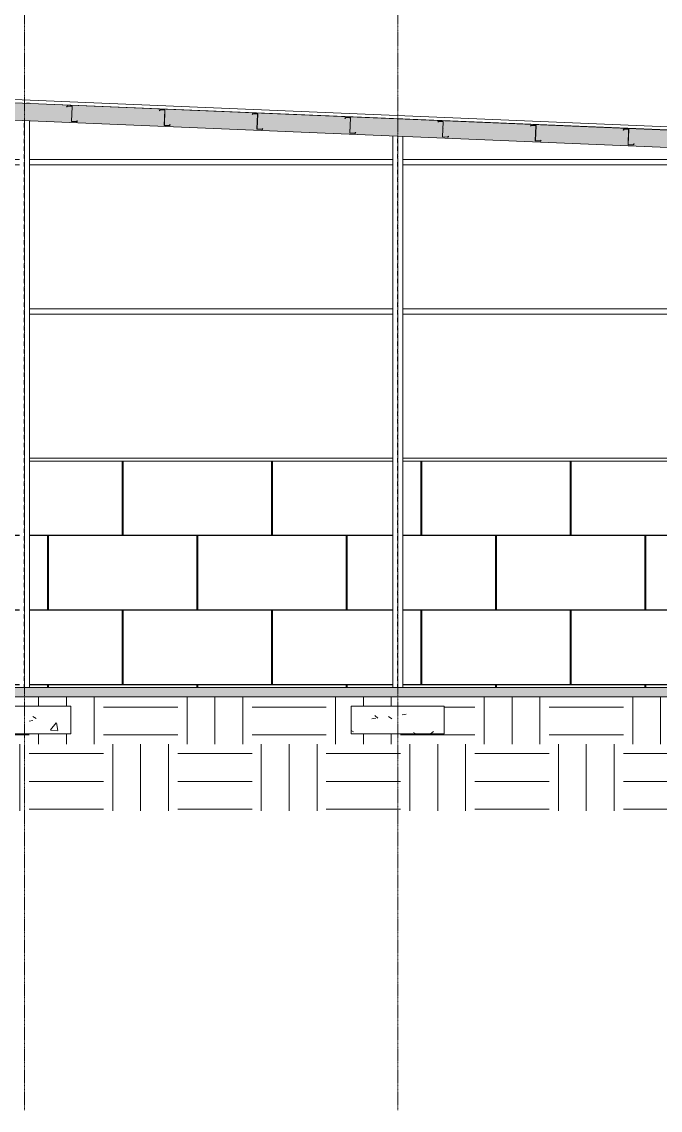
# Model space of a CAD drawing. Header units: inches. Extents: x -23565 to -21, y -324 to 853.
# Drawn here: x -11973 to -11560, y -273 to 430 of the extents above; entities that cross this region are included whole.
import ezdxf

# ---------------------------------------------------------------- set-up
doc = ezdxf.new("R2010")
doc.units = ezdxf.units.IN
doc.header["$MEASUREMENT"] = 0
doc.linetypes.add('Grid Line 1_2_', pattern=[0.875, 0.5, -0.125, 0.125, -0.125])
doc.linetypes.add('Hidden 1_8_', pattern=[0.1875, 0.125, -0.0625])
for name, color, linetype, lineweight in [('A-CLNG', 13, 'Continuous', 13), ('A-CLNG-PATT', 13, 'Continuous', 25), ('A-FLOR', 192, 'Continuous', 13), ('A-FLOR-LEVL', 51, 'Continuous', 9), ('A-FLOR-PATT', 8, 'Continuous', 25), ('A-ROOF', 132, 'Continuous', 13), ('A-WALL', 113, 'Continuous', 13), ('A-WALL-PATT', 111, 'Continuous', 25), ('C-TOPO', 7, 'Continuous', 13), ('S-BEAM', 12, 'Continuous', 13), ('S-COLS', 52, 'Continuous', 13), ('S-FNDN', 32, 'Continuous', 13), ('S-GRID', 1, 'Continuous', 9)]:
    doc.layers.add(name, color=color, linetype=linetype, lineweight=lineweight)
pattern_1 = [(50, (22063.86, 65.275), (55.0854, -4.8198), [5.76, -63.36]), (355, (22063.86, 65.275), (-10.6557, 57.7685), [4.608, -50.688]), (100.451, (22068.45, 64.874), (44.4295, 52.9487), [4.895, -53.848]), (46.184, (22063.86, 80.635), (81.9644, -12.712), [8.64, -95.04]), (96.636, (22070.69, 79.576), (71.7815, 74.8124), [7.343, -80.772]), (351.184, (22063.86, 80.635), (71.782, 74.8124), [6.912, -76.032]), (21, (22071.54, 76.795), (45.842, -30.9215), [5.76, -63.36]), (326, (22071.54, 76.795), (18.687, 55.6915), [4.608, -50.688]), (71.451, (22075.36, 74.22), (64.529, 24.77), [4.895, -53.848]), (37.5, (22063.858, 65.275), (0.9339, 25.5668), [2.534, -47.539, 2.534, -48.922, -50.88]), (37.5, (22063.858, 65.275), (0.9339, 25.5668), [-101.53, 2.534, -48.346]), (7.5, (22063.858, 65.275), (20.204, 30.2913), [2.534, -26.803, 2.534, -46.387, -19.392]), (7.5, (22063.858, 65.275), (20.204, 30.2913), [-78.259, 2.534, -16.858]), (327.5, (22046.732, 65.275), (40.9978, -1.7324), [2.534, -16.666, 2.534, -57.37, -79.488]), (327.5, (22046.732, 65.275), (40.9978, -1.7324), [-79.104, 2.534, -76.954]), (317.5, (22039.052, 65.275), (44.7889, 7.6878), [2.534, -22.426, 2.534, -37.248, -56.448]), (317.5, (22039.052, 65.275), (44.7889, 7.6878), [-64.742, 2.534, -53.914])]
pattern_2 = [(45, (22063.858, 65.275), (-19.007, 19.007), []), (45, (22063.858, 94.075), (-19.007, 19.007), [])]

# ---------------------------------------------------------------- blocks, each defined once
blk = doc.blocks.new('Struct_Xcel_Sports Complex_rvt-3-Building Section - North_South looking East _ Lounge')
at = {"layer": 'A-FLOR-PATT', "lineweight": 9}
h = blk.add_hatch(dxfattribs=at)
h.set_pattern_fill('FP_47', color=256, style=0, pattern_type=2)
h.set_pattern_definition(pattern_1)
h.paths.add_polyline_path([(22790.8, -6), (22790.8, 0), (21132.3, 0), (21132.3, -6), (22724.07, -6)], flags=0)
at = {"layer": 'S-FNDN', "lineweight": 9}
h = blk.add_hatch(dxfattribs=at)
h.set_pattern_fill('FP_47', color=8, style=0, pattern_type=2)
h.set_pattern_definition(pattern_1)
h.paths.add_polyline_path([(21596.3, -30), (21656.3, -30), (21656.3, -12), (21596.3, -12)], flags=0)
h = blk.add_hatch(dxfattribs=at)
h.set_pattern_fill('FP_47', color=8, style=0, pattern_type=2)
h.set_pattern_definition(pattern_1)
h.paths.add_polyline_path([(21837.55, -30), (21897.55, -30), (21897.55, -12), (21837.55, -12)], flags=0)
at = {"layer": 'A-FLOR', "color": 7}
for p, q in [((22790.8, 0), (21132.3, 0)), ((21132.3, -6), (22790.8, -6))]:
    blk.add_line(p, q, dxfattribs=at)
at = {"layer": 'S-FNDN', "color": 7}
for p, q in [((21656.3, -12), (21596.3, -12)), ((21656.3, -30), (21656.3, -12)), ((21897.55, -12), (21837.55, -12)), ((21837.55, -12), (21837.55, -30)), ((21897.55, -30), (21897.55, -12)), ((21596.3, -30), (21656.3, -30)), ((21837.55, -30), (21897.55, -30))]:
    blk.add_line(p, q, dxfattribs=at)
blk = doc.blocks.new('W-Wide Flange-Column - W12X26-1588815-Building Section - North_South looking East _ Lounge')
at = {"layer": 'S-COLS', "color": 8, "linetype": 'Hidden 1_8_', "lineweight": 9}
for p, q in [((21626.15, 0), (21626.15, 366.24)), ((21626.46, 366.23), (21626.46, 0))]:
    blk.add_line(p, q, dxfattribs=at)
blk = doc.blocks.new('W-Wide Flange-Column - W12X26-1588824-Building Section - North_South looking East _ Lounge')
at = {"layer": 'S-COLS', "color": 8, "linetype": 'Hidden 1_8_', "lineweight": 9}
for p, q in [((21867.4, 0), (21867.4, 356.19)), ((21867.71, 356.17), (21867.71, 0))]:
    blk.add_line(p, q, dxfattribs=at)
blk = doc.blocks.new('Girt_Z - 10_D-V90-Building Section - North_South looking East _ Lounge')
at = {"layer": 'S-BEAM', "lineweight": 9}
h = blk.add_hatch(dxfattribs=at)
h.set_pattern_fill('FP_42', color=8, style=0, pattern_type=2)
h.set_pattern_definition(pattern_2)
h.paths.add_polyline_path([(21660.06, 365.54), (21660.57, 366.09), (21660.49, 366.16), (21660.02, 365.65), (21656.88, 365.78), (21656.69, 365.68)], flags=0)
h.paths.add_polyline_path([(21656.69, 365.68), (21656.81, 365.86), (21657.21, 375.48), (21657.1, 375.48)], flags=0)
h.paths.add_polyline_path([(21653.67, 375.17), (21654.14, 375.68), (21657.03, 375.56), (21657.03, 375.67), (21654.09, 375.79), (21653.59, 375.24)], flags=0)
at = {"layer": 'S-BEAM', "color": 7}
for p, q in [((21654.09, 375.79), (21653.59, 375.24)), ((21653.59, 375.24), (21653.67, 375.17)), ((21653.67, 375.17), (21654.14, 375.68)), ((21657.03, 375.67), (21654.09, 375.79)), ((21654.14, 375.68), (21657.03, 375.56)), ((21657.1, 375.48), (21656.69, 365.68)), ((21656.81, 365.86), (21657.21, 375.48)), ((21660.02, 365.65), (21656.88, 365.78)), ((21660.49, 366.16), (21660.02, 365.65)), ((21660.06, 365.54), (21660.57, 366.09)), ((21660.57, 366.09), (21660.49, 366.16)), ((21656.69, 365.68), (21660.06, 365.54))]:
    blk.add_line(p, q, dxfattribs=at)
for centre, radius, start, end in [((21657.02, 375.48), 0.187, 357.61406, 87.61406), ((21657.02, 375.48), 0.0782, 357.61406, 85.49134), ((21656.89, 365.86), 0.0782, 177.61406, 264.57169)]:
    blk.add_arc(centre, radius, start, end, dxfattribs=at)
blk = doc.blocks.new('Girt_Z - 10_D-V91-Building Section - North_South looking East _ Lounge')
at = {"layer": 'S-BEAM', "lineweight": 9}
h = blk.add_hatch(dxfattribs=at)
h.set_pattern_fill('FP_42', color=8, style=0, pattern_type=2)
h.set_pattern_definition(pattern_2)
h.paths.add_polyline_path([(21720.01, 363.04), (21720.52, 363.59), (21720.43, 363.67), (21719.96, 363.15), (21716.83, 363.28), (21716.64, 363.18)], flags=0)
h.paths.add_polyline_path([(21716.64, 363.18), (21716.76, 363.36), (21717.16, 372.98), (21717.05, 372.98)], flags=0)
h.paths.add_polyline_path([(21713.62, 372.67), (21714.09, 373.19), (21716.97, 373.06), (21716.98, 373.17), (21714.04, 373.3), (21713.54, 372.74)], flags=0)
at = {"layer": 'S-BEAM', "color": 7}
for p, q in [((21714.04, 373.3), (21713.54, 372.74)), ((21713.62, 372.67), (21714.09, 373.19)), ((21716.98, 373.17), (21714.04, 373.3)), ((21714.09, 373.19), (21716.97, 373.06)), ((21717.05, 372.98), (21716.64, 363.18)), ((21716.76, 363.36), (21717.16, 372.98)), ((21713.54, 372.74), (21713.62, 372.67)), ((21716.64, 363.18), (21720.01, 363.04)), ((21719.96, 363.15), (21716.83, 363.28)), ((21720.43, 363.67), (21719.96, 363.15)), ((21720.01, 363.04), (21720.52, 363.59)), ((21720.52, 363.59), (21720.43, 363.67))]:
    blk.add_line(p, q, dxfattribs=at)
for centre, radius, start, end in [((21716.97, 372.99), 0.0782, 357.61406, 85.49134), ((21716.97, 372.99), 0.187, 357.61406, 87.61406), ((21716.83, 363.36), 0.0782, 177.61406, 264.57169)]:
    blk.add_arc(centre, radius, start, end, dxfattribs=at)
blk = doc.blocks.new('Girt_Z - 10_D-V92-Building Section - North_South looking East _ Lounge')
at = {"layer": 'S-BEAM', "color": 7}
for p, q in [((21773.99, 370.8), (21773.48, 370.24)), ((21773.48, 370.24), (21773.56, 370.17)), ((21773.56, 370.17), (21774.04, 370.69)), ((21776.92, 370.68), (21773.99, 370.8)), ((21774.04, 370.69), (21776.92, 370.57)), ((21776.99, 370.49), (21776.59, 360.68)), ((21776.7, 360.86), (21777.1, 370.48)), ((21776.59, 360.68), (21779.96, 360.54)), ((21779.91, 360.65), (21776.77, 360.78)), ((21780.38, 361.17), (21779.91, 360.65)), ((21779.96, 360.54), (21780.46, 361.1)), ((21780.46, 361.1), (21780.38, 361.17))]:
    blk.add_line(p, q, dxfattribs=at)
for centre, radius, start, end in [((21776.92, 370.49), 0.187, 357.61406, 87.61406), ((21776.92, 370.49), 0.0782, 357.61406, 85.49134), ((21776.78, 360.86), 0.0782, 177.61406, 264.57169)]:
    blk.add_arc(centre, radius, start, end, dxfattribs=at)
blk = doc.blocks.new('Girt_Z - 10_D-V93-Building Section - North_South looking East _ Lounge')
at = {"layer": 'S-BEAM', "lineweight": 9}
h = blk.add_hatch(dxfattribs=at)
h.set_pattern_fill('FP_42', color=8, style=0, pattern_type=2)
h.set_pattern_definition(pattern_2)
h.paths.add_polyline_path([(21839.91, 358.04), (21840.41, 358.6), (21840.33, 358.67), (21839.86, 358.15), (21836.72, 358.29), (21836.53, 358.18)], flags=0)
h.paths.add_polyline_path([(21836.53, 358.18), (21836.65, 358.37), (21837.05, 367.98), (21836.94, 367.99)], flags=0)
h.paths.add_polyline_path([(21833.51, 367.67), (21833.98, 368.19), (21836.87, 368.07), (21836.87, 368.18), (21833.94, 368.3), (21833.43, 367.75)], flags=0)
at = {"layer": 'S-BEAM', "color": 7}
for p, q in [((21833.94, 368.3), (21833.43, 367.75)), ((21833.43, 367.75), (21833.51, 367.67)), ((21833.51, 367.67), (21833.98, 368.19)), ((21836.87, 368.18), (21833.94, 368.3)), ((21833.98, 368.19), (21836.87, 368.07)), ((21836.94, 367.99), (21836.53, 358.18)), ((21836.65, 358.37), (21837.05, 367.98)), ((21836.53, 358.18), (21839.91, 358.04)), ((21839.86, 358.15), (21836.72, 358.29)), ((21840.33, 358.67), (21839.86, 358.15)), ((21839.91, 358.04), (21840.41, 358.6)), ((21840.41, 358.6), (21840.33, 358.67))]:
    blk.add_line(p, q, dxfattribs=at)
for centre, radius, start, end in [((21836.86, 367.99), 0.187, 357.61406, 87.61406), ((21836.86, 367.99), 0.0782, 357.61406, 85.49134), ((21836.73, 358.36), 0.0782, 177.61406, 264.57169)]:
    blk.add_arc(centre, radius, start, end, dxfattribs=at)
blk = doc.blocks.new('Girt_Z - 10_D-V94-Building Section - North_South looking East _ Lounge')
at = {"layer": 'S-BEAM', "lineweight": 9}
h = blk.add_hatch(dxfattribs=at)
h.set_pattern_fill('FP_42', color=8, style=0, pattern_type=2)
h.set_pattern_definition(pattern_2)
h.paths.add_polyline_path([(21899.85, 355.55), (21900.36, 356.1), (21900.28, 356.17), (21899.81, 355.66), (21896.67, 355.79), (21896.48, 355.69)], flags=0)
h.paths.add_polyline_path([(21896.48, 355.69), (21896.6, 355.87), (21897, 365.49), (21896.89, 365.49)], flags=0)
h.paths.add_polyline_path([(21893.46, 365.18), (21893.93, 365.69), (21896.82, 365.57), (21896.82, 365.68), (21893.89, 365.8), (21893.38, 365.25)], flags=0)
at = {"layer": 'S-BEAM', "color": 7}
for p, q in [((21893.89, 365.8), (21893.38, 365.25)), ((21896.82, 365.68), (21893.89, 365.8)), ((21893.38, 365.25), (21893.46, 365.18)), ((21893.46, 365.18), (21893.93, 365.69)), ((21893.93, 365.69), (21896.82, 365.57)), ((21896.89, 365.49), (21896.48, 355.69)), ((21896.6, 355.87), (21897, 365.49)), ((21896.48, 355.69), (21899.85, 355.55)), ((21899.81, 355.66), (21896.67, 355.79)), ((21900.28, 356.17), (21899.81, 355.66)), ((21899.85, 355.55), (21900.36, 356.1)), ((21900.36, 356.1), (21900.28, 356.17))]:
    blk.add_line(p, q, dxfattribs=at)
for centre, radius, start, end in [((21896.81, 365.49), 0.187, 357.61406, 87.61406), ((21896.81, 365.49), 0.0782, 357.61406, 85.49134), ((21896.68, 355.87), 0.0782, 177.61406, 264.57169)]:
    blk.add_arc(centre, radius, start, end, dxfattribs=at)
blk = doc.blocks.new('Girt_Z - 10_D-V95-Building Section - North_South looking East _ Lounge')
at = {"layer": 'S-BEAM', "color": 7}
for p, q in [((21953.83, 363.31), (21953.33, 362.75)), ((21953.33, 362.75), (21953.41, 362.68)), ((21953.41, 362.68), (21953.88, 363.19)), ((21956.77, 363.18), (21953.83, 363.31)), ((21953.88, 363.19), (21956.77, 363.07)), ((21956.84, 362.99), (21956.43, 353.19)), ((21956.55, 353.37), (21956.95, 362.99)), ((21956.43, 353.19), (21959.8, 353.05)), ((21959.76, 353.16), (21956.62, 353.29)), ((21960.23, 353.68), (21959.76, 353.16)), ((21959.8, 353.05), (21960.31, 353.6)), ((21960.31, 353.6), (21960.23, 353.68))]:
    blk.add_line(p, q, dxfattribs=at)
for centre, radius, start, end in [((21956.76, 363), 0.187, 357.61406, 87.61406), ((21956.76, 363), 0.0782, 357.61406, 85.49134), ((21956.63, 353.37), 0.0782, 177.61406, 264.57169)]:
    blk.add_arc(centre, radius, start, end, dxfattribs=at)
blk = doc.blocks.new('Girt_Z - 10_D-V96-Building Section - North_South looking East _ Lounge')
at = {"layer": 'S-BEAM', "lineweight": 9}
h = blk.add_hatch(dxfattribs=at)
h.set_pattern_fill('FP_42', color=8, style=0, pattern_type=2)
h.set_pattern_definition(pattern_2)
h.paths.add_polyline_path([(22019.75, 350.55), (22020.26, 351.1), (22020.17, 351.18), (22019.7, 350.66), (22016.57, 350.79), (22016.38, 350.69)], flags=0)
h.paths.add_polyline_path([(22016.38, 350.69), (22016.5, 350.87), (22016.9, 360.49), (22016.79, 360.49)], flags=0)
h.paths.add_polyline_path([(22013.36, 360.18), (22013.83, 360.7), (22016.71, 360.58), (22016.72, 360.69), (22013.78, 360.81), (22013.28, 360.25)], flags=0)
at = {"layer": 'S-BEAM', "color": 7}
for p, q in [((22013.78, 360.81), (22013.28, 360.25)), ((22013.28, 360.25), (22013.36, 360.18)), ((22013.36, 360.18), (22013.83, 360.7)), ((22016.72, 360.69), (22013.78, 360.81)), ((22013.83, 360.7), (22016.71, 360.58)), ((22016.79, 360.49), (22016.38, 350.69)), ((22016.5, 350.87), (22016.9, 360.49)), ((22016.38, 350.69), (22019.75, 350.55)), ((22019.7, 350.66), (22016.57, 350.79)), ((22020.17, 351.18), (22019.7, 350.66)), ((22019.75, 350.55), (22020.26, 351.1)), ((22020.26, 351.1), (22020.17, 351.18))]:
    blk.add_line(p, q, dxfattribs=at)
for centre, radius, start, end in [((22016.71, 360.5), 0.0782, 357.61406, 85.49134), ((22016.71, 360.5), 0.187, 357.61406, 87.61406), ((22016.57, 350.87), 0.0782, 177.61406, 264.57169)]:
    blk.add_arc(centre, radius, start, end, dxfattribs=at)
blk = doc.blocks.new('Girt_Z - 10_D-1223970-Building Section - North_South looking East _ Lounge')
at = {"layer": 'S-BEAM', "color": 8, "lineweight": 9}
for p, q in [((21629.55, 148.06), (21864.31, 148.06)), ((21870.8, 148.06), (22105.56, 148.06))]:
    blk.add_line(p, q, dxfattribs=at)
blk = doc.blocks.new('Girt_Z - 10_D-1223971-Building Section - North_South looking East _ Lounge')
at = {"layer": 'S-BEAM', "color": 8, "lineweight": 9}
for p, q in [((21629.55, 244.56), (21864.31, 244.56)), ((21629.55, 241.19), (21864.31, 241.19)), ((21870.8, 244.56), (22105.56, 244.56)), ((21870.8, 241.19), (22105.56, 241.19))]:
    blk.add_line(p, q, dxfattribs=at)
blk = doc.blocks.new('Girt_Z - 10_D-1223979-Building Section - North_South looking East _ Lounge')
at = {"layer": 'S-BEAM', "color": 8, "lineweight": 9}
for p, q in [((21146.8, 341.06), (21382.62, 341.06)), ((21146.8, 337.69), (21382.62, 337.69)), ((21387.49, 341.06), (21623.06, 341.06)), ((21387.49, 337.69), (21623.06, 337.69)), ((21629.55, 341.06), (21864.31, 341.06)), ((21629.55, 337.69), (21864.31, 337.69)), ((21870.8, 341.06), (22105.56, 341.06)), ((21870.8, 337.69), (22105.56, 337.69))]:
    blk.add_line(p, q, dxfattribs=at)

msp = doc.modelspace()

# ---------------------------------------------------------------- hatches: boundary and pattern name
at = {"layer": 'A-CLNG-PATT', "lineweight": 9}
h = msp.add_hatch(dxfattribs=at)
h.set_pattern_fill('FP_40', color=8, style=0, pattern_type=2)
h.set_pattern_definition([(161.57, (22064.818, 66.235), (-7.6802237, -0.0009796), [0, -54.643, 6.067, 0]), (18.43, (22062.898, 66.235), (-7.6802237, 0.0009796), [0, -54.643, 6.067, 0]), (108.43, (22064.818, 66.235), (3.8382953, -19.20136532), [18.211, -42.499]), (71.57, (22062.898, 66.235), (3.8382953, 19.20136532), [18.211, -42.499])])
h.paths.add_polyline_path([(-11226.83135, 335.21711), (-11226.83135, 346.47687), (-12462.45635, 397.96125), (-12462.45635, 386.70148), (-11241.4077, 335.82446)], flags=0)
at = {"layer": 'A-WALL-PATT', "lineweight": 9}
h = msp.add_hatch(dxfattribs=at)
h.set_pattern_fill('FP_46', color=8, style=0, pattern_type=2)
h.set_pattern_definition([(90, (22011.68, -722), (-193, -193), [48, -145]), (180, (22011.68, -722), (-2e-14, -193), [96, -97]), (270, (21915.68, -674), (-193, -193), [48, -145]), (180, (22011.68, -674), (-2e-14, -193), [96, -97]), (270, (21915.18, -674), (-193, -193), [48, -145]), (180, (21915.18, -674), (-2e-14, -193), [96, -97]), (90, (21819.18, -722), (-193, -193), [48, -145]), (180, (21915.18, -722), (-2e-14, -193), [96, -97]), (90, (21963.93, -673.75), (-193, -193), [48, -145]), (180, (22012.05, -673.75), (-2e-14, -193), [48.125, -144.875]), (180, (22012.05, -625.75), (-2e-14, -193), [48.125, -144.875]), (90, (21867.43, -673.75), (-193, -193), [48, -145]), (180, (21963.43, -673.75), (-2e-14, -193), [96, -97]), (270, (21963.43, -625.75), (-193, -193), [48, -145]), (180, (21963.43, -625.75), (-2e-14, -193), [96, -97]), (180, (21866.93, -673.75), (-2e-14, -193), [48, -145]), (270, (21866.93, -625.75), (-193, -193), [48, -145]), (180, (21866.93, -625.75), (-2e-14, -193), [48, -145]), (90, (22011.68, -625.5), (-193, -193), [48, -145]), (180, (22011.68, -625.5), (-2e-14, -193), [96, -97]), (270, (21915.68, -577.5), (-193, -193), [48, -145]), (180, (22011.68, -577.5), (-2e-14, -193), [96, -97]), (270, (21915.18, -577.5), (-193, -193), [48, -145]), (180, (21915.18, -577.5), (-2e-14, -193), [96, -97]), (90, (21819.18, -625.5), (-193, -193), [48, -145]), (180, (21915.18, -625.5), (-2e-14, -193), [96, -97]), (90, (21963.93, -577.25), (-193, -193), [48, -145]), (180, (22012.05, -577.25), (-2e-14, -193), [48.125, -144.875]), (180, (22012.05, -529.25), (-2e-14, -193), [48.125, -144.875]), (90, (21867.43, -577.25), (-193, -193), [48, -145]), (180, (21963.43, -577.25), (-2e-14, -193), [96, -97]), (270, (21963.43, -529.25), (-193, -193), [48, -145]), (180, (21963.43, -529.25), (-2e-14, -193), [96, -97]), (180, (21866.93, -577.25), (-2e-14, -193), [48, -145]), (270, (21866.93, -529.25), (-193, -193), [48, -145]), (180, (21866.93, -529.25), (-2e-14, -193), [48, -145])])
h.paths.add_polyline_path([(-12450.70635, 0), (-12214.89385, 0), (-12214.89385, 146.25), (-12450.70635, 146.25), (-12450.70635, 8.156)], flags=0)
h.paths.add_polyline_path([(-12210.01885, 0), (-11974.45135, 0), (-11974.45135, 146.25), (-12210.01885, 146.25), (-12210.01885, 76.51275)], flags=0)
h.paths.add_polyline_path([(-11967.96135, 0), (-11733.20135, 0), (-11733.20135, 146.25), (-11967.96135, 146.25), (-11967.96135, 76.51275)], flags=0)
h.paths.add_polyline_path([(-11363.83135, 0), (-11363.83135, 146.25), (-11485.46135, 146.25), (-11485.46135, 0), (-11415.70958, 0)], flags=0)
h.paths.add_polyline_path([(-11491.95135, 0), (-11491.95135, 146.25), (-11726.71135, 146.25), (-11726.71135, 0), (-11493.17708, 0)], flags=0)
at = {"layer": 'C-TOPO', "lineweight": 9}
h = msp.add_hatch(dxfattribs=at)
h.set_pattern_fill('FP_39', color=8, style=0, pattern_type=2)
h.set_pattern_definition([(0, (22063.86, 65.275), (48, 48), [48, -48]), (0, (22063.86, 83.275), (48, 48), [48, -48]), (0, (22063.86, 101.275), (48, 48), [48, -48]), (90, (22069.86, 107.275), (-48, 48), [48, -48]), (90, (22087.86, 107.275), (-48, 48), [48, -48]), (90, (22105.86, 107.275), (-48, 48), [48, -48])])
h.paths.add_polyline_path([(-11493.17708, -79.73125), (-10798.70635, -79.73125), (-10798.70635, -54), (-10842.70635, -54), (-10842.70635, -36), (-10806.70635, -36), (-10806.70635, -6), (-12465.20635, -6), (-12465.20635, -36), (-12399.45635, -36), (-12399.45635, -60), (-12519.45635, -60), (-12519.45635, -36), (-12475.20635, -36), (-12475.20635, 0), (-13042.52708, 0), (-13042.52708, -79.73125), (-11518.70635, -79.73125)], flags=0)
h.paths.add_polyline_path([(-11179.45635, -36), (-11317.45635, -36), (-11317.45635, -12), (-11179.45635, -12)], flags=0)
h.paths.add_polyline_path([(-12242.45635, -30), (-12242.45635, -12), (-12182.45635, -12), (-12182.45635, -30)], flags=0)
h.paths.add_polyline_path([(-11458.70635, -30), (-11518.70635, -30), (-11518.70635, -12), (-11458.70635, -12)], flags=0)
h.paths.add_polyline_path([(-12001.20635, -30), (-12001.20635, -12), (-11941.20635, -12), (-11941.20635, -30)], flags=0)
h.paths.add_polyline_path([(-11759.95635, -30), (-11759.95635, -12), (-11699.95635, -12), (-11699.95635, -30)], flags=0)

# ---------------------------------------------------------------- linework, layer by layer
at = {"layer": 'A-CLNG', "color": 7}
for p, q in [((-11226.83135, 346.47687), (-12462.45635, 397.96125)), ((-12210.01885, 376.18326), (-11226.83135, 335.21711))]:
    msp.add_line(p, q, dxfattribs=at)
at = {"layer": 'A-FLOR-LEVL', "linetype": 'Grid Line 1_2_'}
msp.add_line((-13235.90833, 0), (-9931.9801, 0), dxfattribs=at)
at = {"layer": 'A-ROOF', "color": 7}
for p, q in [((-11164.4139, 345.95634), (-12477.05617, 400.64976)), ((-12477.05617, 398.64803), (-11164.4139, 343.9546))]:
    msp.add_line(p, q, dxfattribs=at)
at = {"layer": 'A-WALL', "color": 8, "lineweight": 9}
for p, q in [((-11733.20135, 146.25), (-11967.96135, 146.25)), ((-11491.95135, 146.25), (-11726.71135, 146.25))]:
    msp.add_line(p, q, dxfattribs=at)
at = {"layer": 'S-COLS', "color": 8, "lineweight": 9}
for p, q in [((-11969.84432, 377.43574), (-11967.96135, 377.43574)), ((-11967.96135, 366.09753), (-11967.96135, 0)), ((-11728.59432, 367.38366), (-11726.71135, 367.38366)), ((-11733.20135, 356.31586), (-11733.20135, 0)), ((-11726.71135, 356.04544), (-11726.71135, 0))]:
    msp.add_line(p, q, dxfattribs=at)
at = {"layer": 'S-GRID', "linetype": 'Grid Line 1_2_'}
for p, q in [((-11971.20635, -273.16081), (-11971.20635, 738.65708)), ((-11971.20635, -273.16081), (-11971.20635, 738.65708)), ((-11729.95635, -273.16081), (-11729.95635, 738.65708)), ((-11729.95635, -273.16081), (-11729.95635, 738.65708))]:
    msp.add_line(p, q, dxfattribs=at)

# ---------------------------------------------------------------- block references
at = {"color": 250, "lineweight": 5}
msp.add_blockref('Struct_Xcel_Sports Complex_rvt-3-Building Section - North_South looking East _ Lounge', (-33597.50916, 0), dxfattribs=at)
at = {"layer": 'S-BEAM', "color": 8, "lineweight": 9}
for name in ['Girt_Z - 10_D-V90-Building Section - North_South looking East _ Lounge', 'Girt_Z - 10_D-V91-Building Section - North_South looking East _ Lounge', 'Girt_Z - 10_D-V92-Building Section - North_South looking East _ Lounge', 'Girt_Z - 10_D-V93-Building Section - North_South looking East _ Lounge', 'Girt_Z - 10_D-V94-Building Section - North_South looking East _ Lounge', 'Girt_Z - 10_D-V95-Building Section - North_South looking East _ Lounge', 'Girt_Z - 10_D-V96-Building Section - North_South looking East _ Lounge', 'Girt_Z - 10_D-1223979-Building Section - North_South looking East _ Lounge', 'Girt_Z - 10_D-1223971-Building Section - North_South looking East _ Lounge', 'Girt_Z - 10_D-1223970-Building Section - North_South looking East _ Lounge']:
    msp.add_blockref(name, (-33597.50916, 0), dxfattribs=at)
at = {"layer": 'S-COLS', "color": 8, "linetype": 'Hidden 1_8_', "lineweight": 9}
for name in ['W-Wide Flange-Column - W12X26-1588815-Building Section - North_South looking East _ Lounge', 'W-Wide Flange-Column - W12X26-1588824-Building Section - North_South looking East _ Lounge']:
    msp.add_blockref(name, (-33597.50916, 0), dxfattribs=at)

doc.saveas('drawing.dxf')
